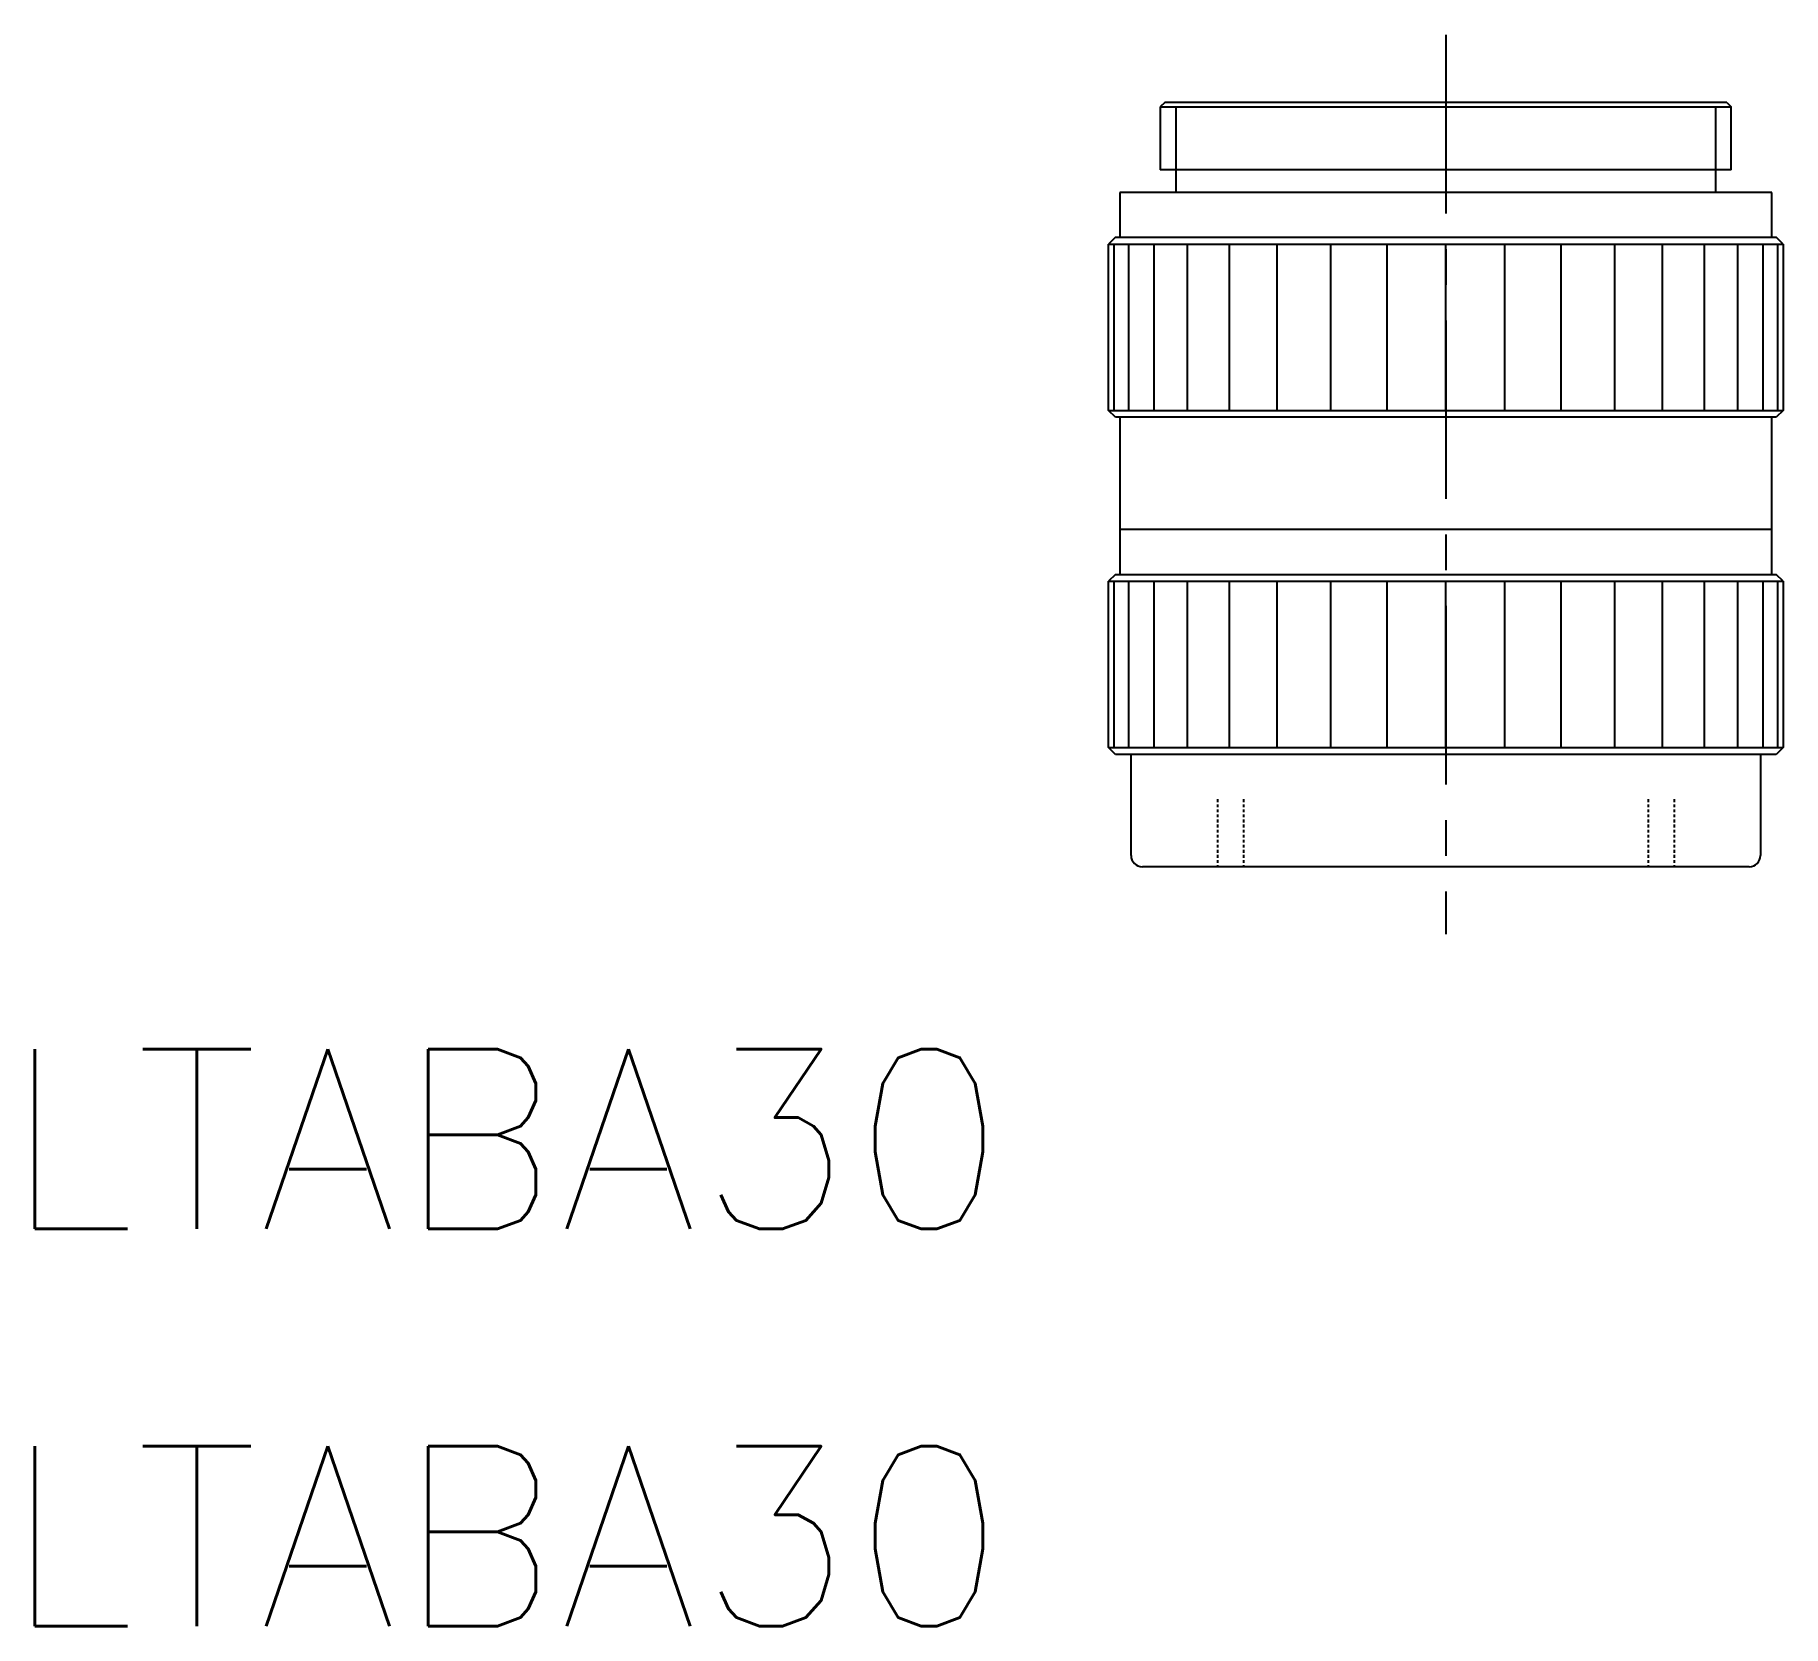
# Model space of a CAD drawing. Extents: x 14.7 to 92.5, y 32.5 to 103.3.
import ezdxf

# ---------------------------------------------------------------- set-up
doc = ezdxf.new("R2010")
doc.units = 0
doc.header["$LTSCALE"] = 0.25
doc.linetypes.add('CENTER', pattern=[50.8, 31.75, -6.35, 6.35, -6.35])
doc.linetypes.add('DASHED', pattern=[0.75, 0.5, -0.25])
doc.layers.get('0').update_dxf_attribs({"linetype": 'CONTINUOUS'})
doc.layers.add('CENTER', color=1, linetype='CENTER')
doc.styles.get("Standard").update_dxf_attribs({"font": 'txt.shx', "bigfont": 'extfont.shx'})

msp = doc.modelspace()

# ---------------------------------------------------------------- linework, layer by layer
at = {"linetype": 'CONTINUOUS'}
for p, q in [((64.962, 100.282), (64.762, 100.082)), ((64.762, 100.082), (64.762, 97.282)), ((89.462, 100.282), (64.962, 100.282)), ((89.962, 100.282), (89.462, 100.282)), ((89.962, 100.282), (90.162, 100.082)), ((90.162, 97.282), (90.162, 100.082)), ((90.162, 97.282), (64.762, 97.282)), ((65.462, 96.282), (65.462, 97.282)), ((89.462, 97.282), (89.462, 96.282)), ((91.962, 96.282), (62.962, 96.282)), ((62.962, 96.282), (62.962, 94.282)), ((91.962, 94.282), (91.962, 96.282)), ((62.762, 94.282), (62.462, 93.982)), ((62.762, 94.282), (92.162, 94.282)), ((92.462, 93.982), (92.162, 94.282)), ((62.462, 86.582), (62.462, 93.982)), ((92.462, 93.982), (92.462, 86.582)), ((62.762, 86.282), (62.462, 86.582)), ((92.462, 86.582), (92.162, 86.282)), ((92.162, 86.282), (62.762, 86.282)), ((62.962, 86.282), (62.962, 79.282)), ((91.962, 79.282), (91.962, 86.282)), ((91.962, 81.282), (62.962, 81.282)), ((62.762, 79.282), (62.462, 78.982)), ((62.462, 71.582), (62.462, 78.982)), ((62.762, 79.282), (92.162, 79.282)), ((92.462, 78.982), (92.162, 79.282)), ((92.462, 78.982), (92.462, 71.582)), ((62.762, 71.282), (62.462, 71.582)), ((92.462, 71.582), (92.162, 71.282)), ((92.162, 71.282), (62.762, 71.282)), ((63.462, 66.782), (63.462, 71.282)), ((91.462, 71.282), (91.462, 66.782)), ((90.962, 66.282), (63.962, 66.282))]:
    msp.add_line(p, q, dxfattribs=at)
at = {"color": 3, "linetype": 'CONTINUOUS'}
for p, q in [((64.762, 100.082), (90.162, 100.082)), ((65.462, 97.282), (65.462, 100.082)), ((89.462, 100.082), (89.462, 97.282)), ((62.462, 93.982), (92.462, 93.982)), ((62.69, 93.982), (62.69, 86.582)), ((63.367, 86.582), (63.367, 93.982)), ((64.472, 93.982), (64.472, 86.582)), ((65.972, 86.582), (65.972, 93.982)), ((67.821, 93.982), (67.821, 86.582)), ((69.962, 86.582), (69.962, 93.982)), ((72.332, 93.982), (72.332, 86.582)), ((74.858, 86.582), (74.858, 93.982)), ((77.462, 86.582), (77.462, 93.982)), ((80.067, 93.982), (80.067, 86.582)), ((82.593, 86.582), (82.593, 93.982)), ((84.962, 93.982), (84.962, 86.582)), ((87.104, 86.582), (87.104, 93.982)), ((88.953, 93.982), (88.953, 86.582)), ((90.453, 86.582), (90.453, 93.982)), ((91.558, 93.982), (91.558, 86.582)), ((92.234, 86.582), (92.234, 93.982)), ((62.462, 86.582), (92.462, 86.582)), ((62.462, 78.982), (92.462, 78.982)), ((62.69, 78.982), (62.69, 71.582)), ((63.367, 71.582), (63.367, 78.982)), ((64.472, 78.982), (64.472, 71.582)), ((65.972, 71.582), (65.972, 78.982)), ((67.821, 78.982), (67.821, 71.582)), ((69.962, 71.582), (69.962, 78.982)), ((72.332, 78.982), (72.332, 71.582)), ((74.858, 71.582), (74.858, 78.982)), ((77.462, 71.582), (77.462, 78.982)), ((80.067, 78.982), (80.067, 71.582)), ((82.593, 71.582), (82.593, 78.982)), ((84.962, 78.982), (84.962, 71.582)), ((87.104, 71.582), (87.104, 78.982)), ((88.953, 78.982), (88.953, 71.582)), ((90.453, 71.582), (90.453, 78.982)), ((91.558, 78.982), (91.558, 71.582)), ((92.234, 71.582), (92.234, 78.982)), ((62.462, 71.582), (92.462, 71.582))]:
    msp.add_line(p, q, dxfattribs=at)
at = {"color": 3, "linetype": 'DASHED'}
for p, q in [((67.302, 69.282), (67.302, 66.282)), ((68.462, 69.282), (68.462, 66.282)), ((86.462, 69.282), (86.462, 66.282)), ((87.622, 69.282), (87.622, 66.282))]:
    msp.add_line(p, q, dxfattribs=at)
at = {"linetype": 'CONTINUOUS'}
for centre, start, end in [((63.962, 66.782), 180, 270), ((90.962, 66.782), 270, 0)]:
    msp.add_arc(centre, 0.5, start, end, dxfattribs=at)
at = {"layer": 'CENTER', "color": 1, "linetype": 'CENTER'}
msp.add_line((77.462, 103.282), (77.462, 63.282), dxfattribs=at)

# ---------------------------------------------------------------- texts
for p in [(13.331, 50.17), (13.331, 32.509)]:
    msp.add_text('LTABA30', height=8).set_placement(p)

doc.saveas('drawing.dxf')
